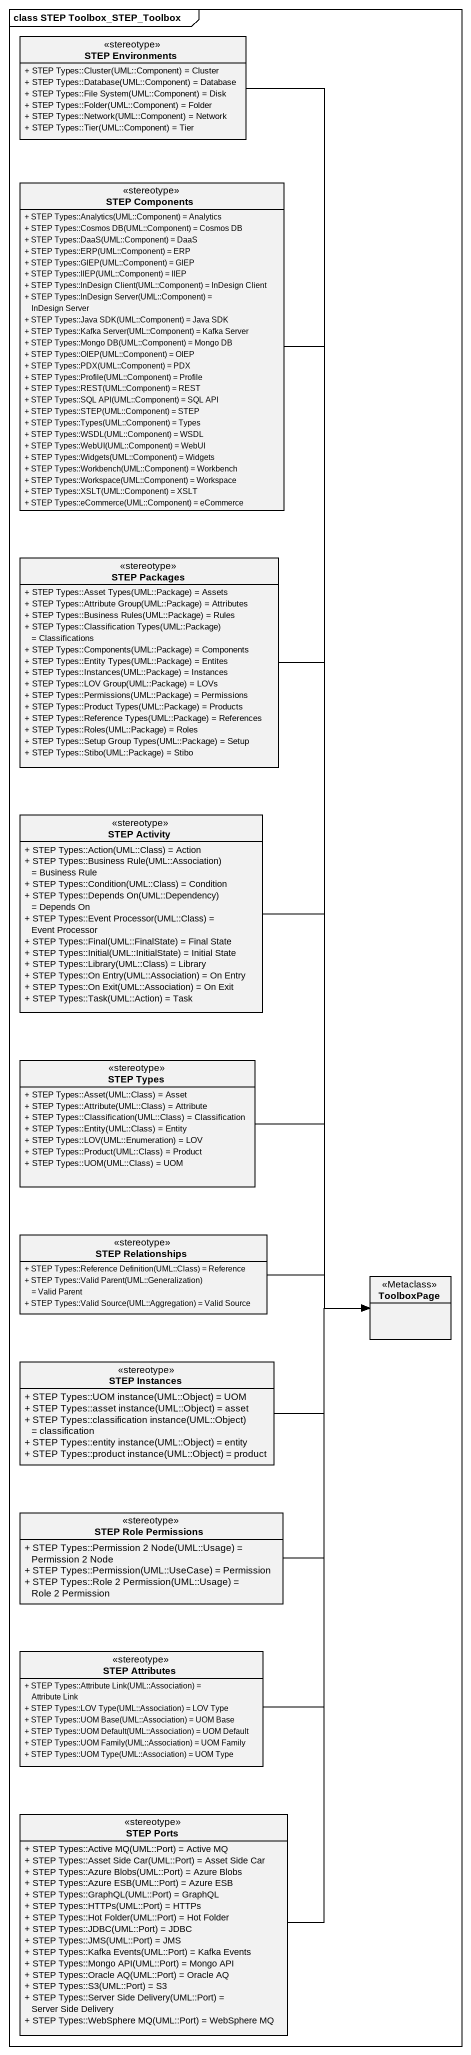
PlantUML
@startuml
mainframe class STEP Toolbox_STEP_Toolbox
hide circle
hide empty members
skinparam classAttributeIconSize 0
class "STEP Environments" as STEP_Environments <<stereotype>> {
  {field} + STEP Types::Cluster(UML::Component) = Cluster
  {field} + STEP Types::Database(UML::Component) = Database
  {field} + STEP Types::File System(UML::Component) = Disk
  {field} + STEP Types::Folder(UML::Component) = Folder
  {field} + STEP Types::Network(UML::Component) = Network
  {field} + STEP Types::Tier(UML::Component) = Tier
}
class "STEP Components" as STEP_Components <<stereotype>> {
  {field} + STEP Types::Analytics(UML::Component) = Analytics
  {field} + STEP Types::Cosmos DB(UML::Component) = Cosmos DB
  {field} + STEP Types::DaaS(UML::Component) = DaaS
  {field} + STEP Types::ERP(UML::Component) = ERP
  {field} + STEP Types::GIEP(UML::Component) = GIEP
  {field} + STEP Types::IIEP(UML::Component) = IIEP
  {field} + STEP Types::InDesign Client(UML::Component) = InDesign Client
  {field} + STEP Types::InDesign Server(UML::Component) = InDesign Server
  {field} + STEP Types::Java SDK(UML::Component) = Java SDK
  {field} + STEP Types::Kafka Server(UML::Component) = Kafka Server
  {field} + STEP Types::Mongo DB(UML::Component) = Mongo DB
  {field} + STEP Types::OIEP(UML::Component) = OIEP
  {field} + STEP Types::PDX(UML::Component) = PDX
  {field} + STEP Types::Profile(UML::Component) = Profile
  {field} + STEP Types::REST(UML::Component) = REST
  {field} + STEP Types::SQL API(UML::Component) = SQL API
  {field} + STEP Types::STEP(UML::Component) = STEP
  {field} + STEP Types::Types(UML::Component) = Types
  {field} + STEP Types::WSDL(UML::Component) = WSDL
  {field} + STEP Types::WebUI(UML::Component) = WebUI
  {field} + STEP Types::Widgets(UML::Component) = Widgets
  {field} + STEP Types::Workbench(UML::Component) = Workbench
  {field} + STEP Types::Workspace(UML::Component) = Workspace
  {field} + STEP Types::XSLT(UML::Component) = XSLT
  {field} + STEP Types::eCommerce(UML::Component) = eCommerce
}
class "STEP Packages" as STEP_Packages <<stereotype>> {
  {field} + STEP Types::Asset Types(UML::Package) = Assets
  {field} + STEP Types::Attribute Group(UML::Package) = Attributes
  {field} + STEP Types::Business Rules(UML::Package) = Rules
  {field} + STEP Types::Classification Types(UML::Package) = Classifications
  {field} + STEP Types::Components(UML::Package) = Components
  {field} + STEP Types::Entity Types(UML::Package) = Entites
  {field} + STEP Types::Instances(UML::Package) = Instances
  {field} + STEP Types::LOV Group(UML::Package) = LOVs
  {field} + STEP Types::Permissions(UML::Package) = Permissions
  {field} + STEP Types::Product Types(UML::Package) = Products
  {field} + STEP Types::Reference Types(UML::Package) = References
  {field} + STEP Types::Roles(UML::Package) = Roles
  {field} + STEP Types::Setup Group Types(UML::Package) = Setup
  {field} + STEP Types::Stibo(UML::Package) = Stibo
}
class "STEP Activity" as STEP_Activity <<stereotype>> {
  {field} + STEP Types::Action(UML::Class) = Action
  {field} + STEP Types::Business Rule(UML::Association) = Business Rule
  {field} + STEP Types::Condition(UML::Class) = Condition
  {field} + STEP Types::Depends On(UML::Dependency) = Depends On
  {field} + STEP Types::Event Processor(UML::Class) = Event Processor
  {field} + STEP Types::Final(UML::FinalState) = Final State
  {field} + STEP Types::Initial(UML::InitialState) = Initial State
  {field} + STEP Types::Library(UML::Class) = Library
  {field} + STEP Types::On Entry(UML::Association) = On Entry
  {field} + STEP Types::On Exit(UML::Association) = On Exit
  {field} + STEP Types::Task(UML::Action) = Task
}
class "STEP Types" as STEP_Types <<stereotype>> {
  {field} + STEP Types::Asset(UML::Class) = Asset
  {field} + STEP Types::Attribute(UML::Class) = Attribute
  {field} + STEP Types::Classification(UML::Class) = Classification
  {field} + STEP Types::Entity(UML::Class) = Entity
  {field} + STEP Types::LOV(UML::Enumeration) = LOV
  {field} + STEP Types::Product(UML::Class) = Product
  {field} + STEP Types::UOM(UML::Class) = UOM
}
class "STEP Relationships" as STEP_Relationships <<stereotype>> {
  {field} + STEP Types::Reference Definition(UML::Class) = Reference
  {field} + STEP Types::Valid Parent(UML::Generalization) = Valid Parent
  {field} + STEP Types::Valid Source(UML::Aggregation) = Valid Source
}
class ToolboxPage <<Metaclass>>
class "STEP Instances" as STEP_Instances <<stereotype>> {
  {field} + STEP Types::UOM instance(UML::Object) = UOM
  {field} + STEP Types::asset instance(UML::Object) = asset
  {field} + STEP Types::classification instance(UML::Object) = classification
  {field} + STEP Types::entity instance(UML::Object) = entity
  {field} + STEP Types::product instance(UML::Object) = product
}
class "STEP Role Permissions" as STEP_Role_Permissions <<stereotype>> {
  {field} + STEP Types::Permission 2 Node(UML::Usage) = Permission 2 Node
  {field} + STEP Types::Permission(UML::UseCase) = Permission
  {field} + STEP Types::Role 2 Permission(UML::Usage) = Role 2 Permission
}
class "STEP Attributes" as STEP_Attributes <<stereotype>> {
  {field} + STEP Types::Attribute Link(UML::Association) = Attribute Link
  {field} + STEP Types::LOV Type(UML::Association) = LOV Type
  {field} + STEP Types::UOM Base(UML::Association) = UOM Base
  {field} + STEP Types::UOM Default(UML::Association) = UOM Default
  {field} + STEP Types::UOM Family(UML::Association) = UOM Family
  {field} + STEP Types::UOM Type(UML::Association) = UOM Type
}
class "STEP Ports" as STEP_Ports <<stereotype>> {
  {field} + STEP Types::Active MQ(UML::Port) = Active MQ
  {field} + STEP Types::Asset Side Car(UML::Port) = Asset Side Car
  {field} + STEP Types::Azure Blobs(UML::Port) = Azure Blobs
  {field} + STEP Types::Azure ESB(UML::Port) = Azure ESB
  {field} + STEP Types::GraphQL(UML::Port) = GraphQL
  {field} + STEP Types::HTTPs(UML::Port) = HTTPs
  {field} + STEP Types::Hot Folder(UML::Port) = Hot Folder
  {field} + STEP Types::JDBC(UML::Port) = JDBC
  {field} + STEP Types::JMS(UML::Port) = JMS
  {field} + STEP Types::Kafka Events(UML::Port) = Kafka Events
  {field} + STEP Types::Mongo API(UML::Port) = Mongo API
  {field} + STEP Types::Oracle AQ(UML::Port) = Oracle AQ
  {field} + STEP Types::S3(UML::Port) = S3
  {field} + STEP Types::Server Side Delivery(UML::Port) = Server Side Delivery
  {field} + STEP Types::WebSphere MQ(UML::Port) = WebSphere MQ
}
STEP_Environments --> ToolboxPage
STEP_Components --> ToolboxPage
STEP_Packages --> ToolboxPage
STEP_Activity --> ToolboxPage
STEP_Types --> ToolboxPage
STEP_Relationships -right-> ToolboxPage
STEP_Instances -right-> ToolboxPage
STEP_Role_Permissions -up-> ToolboxPage
STEP_Attributes -up-> ToolboxPage
STEP_Ports -up-> ToolboxPage
@enduml
